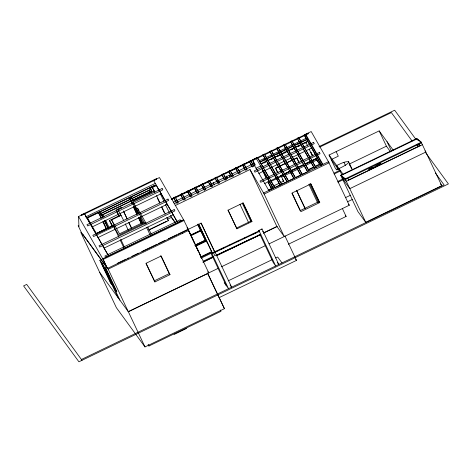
<?xml version="1.0" encoding="UTF-8"?>
<svg xmlns="http://www.w3.org/2000/svg" width="472" height="472" viewBox="0 0 472 472"><rect width="100%" height="100%" fill="white"/><g stroke="black" fill="none" stroke-linecap="round" stroke-linejoin="round"><path stroke-width="0.71" d="M230.053 285L231.634 287.171L214.848 251.659L211.745 253.151L211.22 253.806L226.159 285.412M214.323 252.313L214.848 251.659M258.379 231.109L258.904 230.454L262.007 228.955L278.793 264.473L277.212 262.302M261.482 229.616L262.007 228.955M108.595 255.954L84.795 214.253M416.723 138.502L340.76 175.26L357.959 211.645L365.712 222.282L441.751 185.679L421.083 141.954L416.723 138.502L417.23 139.576L418.835 140.809M78.564 216.506L102.725 258.768L183.62 219.834L188.346 229.48L107.451 268.421L81.632 232.985L78.193 225.716L78.948 226.755L78.564 216.506L84.464 213.668M85.52 216.972L155.394 183.337M86.801 217.751L99.533 211.627L102.636 217.055L101.362 217.669L98.495 212.654L101.291 218.565M86.931 217.905L97.48 212.825M98.795 212.193L154.828 185.225M87.037 218.17L99.769 212.04M100.129 211.851L154.84 185.514M131.835 202.417L129.664 197.833L131.157 197.113L133.187 200.665L152.084 191.567L150.055 188.015L156.214 185.053L156.48 185.508L152.35 187.496L154.545 192.133M150.804 188.003L155.117 185.927M100.164 213.663L130.484 199.066M131.806 198.435L150.922 189.231M100.182 213.958L130.502 199.361M131.818 198.73L150.934 189.526M101.557 215.084L131.216 200.806M132.538 200.175L150.332 191.602M101.569 215.38L131.234 201.102M132.549 200.464L150.35 191.897M154.987 192.334L154.368 191.018L132.903 201.349L136.744 208.972M132.007 203.88L131.387 202.577L132.166 202.199L129.664 197.833M131.387 202.577L131.629 203.001L132.408 202.624L133.305 204.193L134.266 203.727M92.176 226.926L118.543 214.235M119.858 213.604L161.389 193.614M112.047 225.917L109.463 220.448L119.328 215.698L116.047 209.957L121.629 207.273L121.87 207.698L117.959 209.58L123.694 220.524M104.89 223.191L106.224 222.548M112.832 222.501L111.593 219.887L121.21 215.262M138.656 213.639L136.367 208.789L137.564 208.217L146.273 223.681M111.115 223.94L112.584 225.964L112.454 225.675L96.312 233.445L87.462 217.964L89.621 222.53M99.031 232.489L105.486 229.38M96.152 234.118L113.445 225.793L118.855 235.251L145.647 222.353M201.184 184.511L202.63 183.82L205.839 189.431L204.394 190.122L201.184 184.511L201.65 185.472M249.299 161.353L250.738 160.657L253.948 166.268L252.508 166.964L249.299 161.353L249.765 162.315M252.461 160.167L252.449 159.837L257.535 157.388L274.792 187.567M277.182 149.111L276.716 148.155L278.161 147.459L295.413 177.643M171.731 198.848L308.151 133.181M171.991 198.895L211.904 179.679L212.217 180.333M225.274 173.253L254.691 159.093M186.298 192.257L187.59 191.638M198.718 186.281L201.343 185.018M237.233 167.796L238.561 167.159M171.436 199.674L308.523 133.682M98.058 237.522L115.197 229.274M116.513 228.637L167.271 204.205M173.419 202.187L182.682 197.733M184.003 197.095L189.296 194.547M190.623 193.909L223.698 177.985M225.026 177.348L230.979 174.481M232.301 173.843L237.593 171.295M238.915 170.657L254.137 163.336M259.429 160.787L264.733 158.232M266.06 157.595L272.037 154.716M273.365 154.078L292.605 144.815M293.932 144.178L299.242 141.624M300.57 140.986L306.54 138.107M260.019 161.867L265.323 159.312M266.65 158.675L279.259 152.603M280.586 151.966L293.195 145.895M294.522 145.258L299.832 142.703M301.16 142.066L307.13 139.187M260.031 162.162L272.639 156.096M273.966 155.453L286.575 149.388M287.902 148.745L293.212 146.19M294.54 145.553L307.142 139.482M174.127 203.733L255.222 164.698L252.449 159.837M260.768 163.843L266.739 160.97M268.067 160.332L273.377 157.778M274.704 157.135L300.581 144.68M302.57 143.724L307.219 141.488M261.447 163.819L266.757 161.265M268.084 160.627L287.324 151.364M288.652 150.721L293.962 148.167M295.289 147.53L301.26 144.656M302.587 144.013L307.231 141.777M175.177 205.568L249.989 169.554L264.155 194.051L284.244 236.555L276.887 226.466L249.989 169.554M263.913 163.052L265.352 162.356M270.786 159.742L272.226 159.046M277.66 156.433L279.099 155.736M284.533 153.123L285.973 152.427M291.407 149.813L292.852 149.123M298.28 146.503L299.726 145.813M305.154 143.199L306.599 142.503M258.786 173.484L277.241 164.598M278.557 163.967L291.082 157.937M292.398 157.3L304.918 151.276M306.239 150.639L311.508 148.102M104.229 248.018L172.787 215.02M319.054 146.603L394.669 110.206L415.897 139.34M285.619 163.218L275.666 168.008L277.855 172.64M286.947 162.58L292.251 160.026M293.578 159.388L296.894 157.79L299.083 162.421M275.223 168.492L278.539 166.893M279.866 166.256L297.124 157.949M319.692 147.087L391.371 112.584L412.109 141.04M148.627 229.941L166.221 221.474M148.869 230.053L168.374 220.66L166.817 217.368M158.498 189.048L177.726 222.672L183.655 219.911L159.459 177.566L153.559 180.404L177.761 222.749L183.62 219.834M106.979 267.772L102.731 258.774L103.203 259.423L184.092 220.483M281.566 175.13L282.887 174.487M284.215 173.849L290.18 170.982M291.507 170.339L294.823 168.746M298.133 167.153L302.776 164.917M306.092 163.324L310.729 161.088M312.057 160.45L315.367 158.857M264.574 183.602L296.864 168.056M298.186 167.424L303.455 164.881M305.431 163.931L310.706 161.394M312.022 160.757L317.957 157.902M280.51 176.133L283.159 174.858M284.486 174.221L289.784 171.666M291.773 170.711L303.708 164.964M305.03 164.327L316.299 158.905L320.63 165.861M269.624 182.086L268.314 182.717L271.4 188.605L268.491 190.004M270.928 181.454L281.395 176.416L283.837 181.584M281.695 176.929L283.684 175.973M285.011 175.336L297.608 169.271M298.929 168.634L316.83 160.02M338.394 169.424L338.412 169.472A107.221 3.853 64.3 0 0 337.138 169.188A107.221 3.853 64.3 0 1 335.208 168.014L329.061 155.022L379.187 130.897L393.206 150.131M270.539 187.413L272.497 186.47M273.807 185.844L279.04 183.325M280.35 182.693L283.619 181.118L282.551 179.655M308.139 169.678L313.963 166.876M315.255 166.256L319.786 164.073M319.326 164.504L319.809 164.274L320.435 165.595M308.363 170.144L314.181 167.342M315.479 166.722L320.004 164.539L318.541 162.533M117.298 263.358L125.9 259.222M127.222 258.585L128.543 257.948M131.883 256.343L138.491 253.163M141.795 251.57L156.981 244.26M158.321 243.617L164.929 240.437M168.227 238.85L176.823 234.708M178.145 234.071L181.454 232.484M187.284 229.675L182.115 232.165L182.859 233.186L182.452 232.324M263.417 193.042L328.453 161.737L349.28 205.249L269.016 243.882M269.081 190.399L273.683 188.18M274.999 187.549L280.262 185.018M281.572 184.381L287.489 181.537M288.805 180.9L294.068 178.369M295.378 177.737L300.64 175.206M302.611 174.257L307.213 172.044M188.228 229.357L201.19 223.114L214.949 252.219M82.659 234.118L108.176 269.134L188.676 230.383L208.766 272.887L207.904 271.701M264.155 194.051L329.185 162.746M190.552 235.062L200.718 230.206M190.953 235.257L200.913 230.46M190.977 235.652L200.942 230.855M337.138 169.188L338.412 168.569M349.115 164.138L386.409 146.184L390.533 151.842M334.123 173.112L340.035 170.262M334.105 174.003L340.719 170.817M195.107 245.086L205.662 240M194.865 245.292L205.355 240.242M195.585 245.735L206.146 240.655M195.691 246.295L206.27 241.198L207.845 243.357M236.431 228.088L251.452 220.861L251.965 221.569L236.944 228.802L227.929 210.105M337.875 181.39L343.097 178.876M337.987 182.221L343.274 179.673M345.191 178.864L421.225 142.261L416.941 138.963L340.908 175.566L345.191 178.864L340.719 175.171M368.726 169.212L372.65 167.324M375.924 165.749L380.503 163.542M368.632 169.525L381.046 163.548M348.507 180.062L419.891 145.7M422.381 144.709L346.348 181.307L342.064 178.009L349.817 188.647L425.85 152.049L424.989 150.863M200.936 256.75L211.497 251.665M200.618 257.505L211.887 252.077M198.647 224.035L212.447 253.228L212.146 252.821L201.444 257.972L201.739 258.385L187.939 229.191M154.173 280.893L169.242 273.642L169.985 274.663L154.922 281.914L145.99 263.577M319.762 202.571L310.942 183.915L292.062 193.007L300.876 211.657L319.762 202.571L319.025 201.556L300.139 210.648L291.956 193.331M213.108 252.909L215.096 251.954M203.279 261.163L213.226 256.373M202.901 262.078L213.267 257.087M216.512 255.529L253.665 237.64M256.986 236.047L259.635 234.767M263.618 232.849L276.887 226.466M203.113 262.172L213.037 257.393M216.347 255.8L260.019 234.779M263.329 233.186L277.223 226.495M345.315 197.727L350.602 195.178M347.392 201.845L352.678 199.296M218.035 268.426L128.266 311.638L108.176 269.134M221.344 266.833L265.707 245.481M99.769 272.533L128.36 311.762L207.81 273.518L224.43 308.682L144.981 346.926L116.389 307.697L80.812 232.43L83.367 235.941L82.517 234.136M288.327 244.26L346.112 216.447L342.347 208.482M228.182 280.846L272.397 259.565M275.701 257.972L277.678 257.022L281.99 262.933M81.414 359.487L444.081 184.912L435.438 173.053M219.073 297.655L296.493 260.385L284.887 235.841M148.084 344.814L148.951 346.005L220.949 311.349L220.33 310.039M174.121 334.453L186.599 328.447M213.143 252.544L259.152 230.873M214.105 252.431L218.772 250.237M220.105 249.605L224.106 247.723M228.778 245.523L230.112 244.897M236.779 241.758L238.112 241.127M243.446 238.614L246.113 237.357M251.446 234.844L256.113 232.649M259.582 231.345L213.574 253.01L214.872 255.859L260.88 234.189M216.506 255.435L260.514 234.708M352.23 169.395L348.578 161.666C344.348 161.341 340.442 163.831 336.701 165.501L338.855 170.062L331.22 159.589L338.294 156.185L336.135 151.618M420.446 142.048L421.514 142.874L345.48 179.472L341.197 176.174M417.832 144.113L420.056 145.83L419.189 143.995M425.868 153.017L448.4 183.932L78.907 361.794L23.6 285.908L26.703 284.415L82.01 360.301M417.331 144.674L418.593 146.403M440.459 183.909L441.751 185.679M350.743 166.25L349.587 164.651L351.711 168.905M329.061 155.022L343.114 174.304M316.299 158.905L316.033 158.533L316.765 160.085M318.116 161.955L317.007 160.598M348.542 204.24L349.28 205.249M345.28 215.303L346.112 216.447M280.687 175.442L281.395 176.416M277.253 171.542L278.055 172.646M252.089 160.167L252.455 160.669M295.625 259.199L296.493 260.385M262.668 231.245L263.854 232.873M187.006 227.646L188.346 229.48M187.933 229.362L188.676 230.383M224.224 282.752L228.531 288.663L211.745 253.151M171.383 217.138L175.336 222.56M171.731 217.917L175.189 222.666M168.374 220.66L167.383 219.297L171.513 217.315L170.575 215.326M224.43 308.682L207.332 272.863M328.453 161.737L311.196 131.558L304.216 134.921L321.467 165.1M305.655 134.225L322.913 164.403M305.225 134.431L322.476 164.616M304.812 136.219L309.484 144.391M310.564 146.279L315.237 154.45M315.951 155.713L321.343 165.141M316.039 167.713L298.782 137.535L297.336 138.231L314.594 168.41M299.738 139.464L304.051 147.004M305.49 149.524L309.803 157.07M311.243 159.583L315.916 167.755M298.292 140.155L302.611 147.701M303.685 149.589L308.363 157.76M309.437 159.648L314.47 168.451M309.166 171.023L291.908 140.845L290.463 141.535L307.72 171.72M292.864 142.768L297.177 150.314M298.617 152.834L302.93 160.374M304.369 162.893L308.682 170.439M291.419 143.464L295.738 151.01M297.171 153.524L301.484 161.07M302.924 163.583L307.596 171.761M302.286 174.333L285.035 144.149L283.589 144.845L300.847 175.029M285.991 146.078L290.304 153.624M291.743 156.138L296.416 164.315M297.496 166.203L302.168 174.374M284.545 146.774L288.858 154.32M290.298 156.834L294.611 164.38M296.05 166.893L300.723 175.071M279.117 149.388L283.43 156.934M284.87 159.447L289.183 166.994M290.616 169.507L295.295 177.684M276.716 148.155L293.973 178.339M277.672 150.084L281.985 157.63M283.424 160.144L287.737 167.69M289.177 170.203L293.849 178.381M288.539 180.953L271.288 150.769L269.842 151.465L287.1 181.643M272.244 152.698L276.557 160.244M277.99 162.757L282.669 170.935M283.743 172.817L288.416 180.994M270.798 153.394L275.111 160.94M276.551 163.454L281.223 171.625M282.303 173.513L286.976 181.685M281.666 184.257L264.408 154.078L262.969 154.775L268.238 164.244M265.364 156.008L269.683 163.554M271.117 166.067L275.436 173.613M276.869 176.127L281.542 184.304M280.226 184.953L262.969 154.775L263.665 156.208M268.957 165.507L273.99 174.31M275.07 176.192L280.102 184.994M258.491 159.318L262.45 166.232M264.603 170.003L268.916 177.549M270.356 180.062L274.669 187.608M256.095 158.085L273.347 188.263M262.444 169.442L273.229 188.304M254.296 165.147L268.774 190.47M251.694 162.58L253.476 165.702M250.248 163.277L252.03 166.392M244.82 165.89L246.602 169.005M245.157 169.702L242.425 164.663L243.865 163.967L247.074 169.578L245.629 170.274L242.425 164.663L243.121 166.103M237.953 169.194L239.735 172.315M238.295 173.006L235.557 167.967L237.003 167.271L240.207 172.882L238.767 173.578L235.557 167.967L236.254 169.407M231.079 172.504L232.861 175.619M229.28 172.575L231.416 176.316M224.206 175.814L225.988 178.929M222.76 176.51L224.542 179.625M217.332 179.124L219.114 182.239M215.887 179.82L217.669 182.935M210.459 182.434L212.241 185.549M209.013 183.124L210.795 186.245M203.579 185.738L205.367 188.859M202.14 186.434L204.276 190.175M196.706 189.048L198.488 192.169M194.906 189.119L197.048 192.859M189.832 192.358L191.614 195.479M190.175 196.169L187.437 191.13L188.883 190.434L192.092 196.045L190.647 196.741L187.437 191.13L188.133 192.57M182.959 195.668L184.741 198.783M181.16 195.738L183.301 199.479M176.085 198.977L177.513 201.473M174.64 199.674L176.428 202.789M152.35 187.496L154.368 191.018M136.367 208.789L143.948 222.047L119.546 233.793L111.593 219.887M109.463 220.448L112.454 225.675M84.765 214.264L108.59 255.948M417.006 144.916L417.938 146.898M387.016 141.641L391.418 150.946M379.187 130.897L386.409 146.184M343.97 162.362L345.51 165.625M347.805 178.351L348.672 180.186M345.044 178.558L365.712 222.282M341.946 174.941L338.925 168.557A9.906 1.906 -25.3 0 0 348.578 161.666M312.895 156.073L310.918 152.438L312.458 155.707M306.098 142.609L307.667 145.925M309.237 149.246L312.375 155.89M310.523 183.573L319.025 201.556M309.738 183.885L318.559 202.541M296.764 158.079L298.953 162.71M308.853 184.263L317.603 202.777M296.516 190.245L305.018 208.24M296.711 190.806L305.148 208.653M275.536 168.297L277.099 171.602M261.647 167.967L260.703 165.973L256.048 168.215L256.68 169.542M262.279 169.3L266.367 177.95M267.943 181.283L271.624 189.071M263.01 171.489L266.131 178.091M253.086 161.495L254.968 165.477M253.181 161.908L254.756 165.241M258.904 230.454L275.689 265.966L273.317 262.709L259.936 234.401M251.965 221.569L243.151 202.919L228.129 210.146L236.944 228.802M242.95 202.877L251.452 220.861M229.168 175.454L230.112 177.442M242.313 203.261L251.033 221.71M226.843 176.569L227.469 177.897M239.988 204.376L248.709 222.831M226.235 176.009L227.168 177.985M226.241 176.245L227.179 178.221M213.155 182.328L214.412 184.983M200.983 223.067L214.742 252.172M198.665 224.288L212.146 252.821M197.762 224.188L205.892 241.387L197.632 224.471M187.956 229.445L194.541 243.375M196.11 246.697L198.305 251.34M199.874 254.656L201.125 257.311M156.486 185.52L158.857 190.635M160.108 193.284L163.996 201.414M165.43 204.547L169.318 212.677M156.545 195.632L159.967 202.877M161.837 206.83L165.265 214.076M157.365 198.098L159.554 202.736M161.748 207.373L164.25 212.671M150.055 188.015L151.754 191.608M149.229 190.104L150.456 192.694M148.768 190.369L150.007 193.001M147.842 226.997L151.288 234.295M169.985 274.663L161.17 256.013L146.102 263.264L154.922 281.914M160.74 255.653L169.242 273.642M137.564 208.217L138.65 210.512M144.45 222.931L145.075 224.259M146.644 227.575L150.096 234.873M131.157 197.113L132.703 200.388M137.364 210.282L138.603 212.907M135.086 205.963L136.331 208.594M140.213 216.931L143.016 222.855M133.305 204.193L137.948 214.022M139.5 217.297L142.284 223.197M134.284 206.6L137.73 213.887M139.293 217.197L142.426 223.822M133.198 206.311L136.951 214.258M138.52 217.568L141.334 223.533M133.552 207.149L136.945 214.335M138.491 217.604L141.27 223.486M123.434 211.008L127.192 218.955M128.756 222.265L131.576 228.23M123.481 211.19L127.186 219.032M129.039 222.955L131.511 228.182M125.251 223.811L128.36 230.389M119.994 213.875L120.861 215.722M116.973 211.916L119.139 216.489M113.138 223.156L113.764 224.477M120.738 239.233L124.496 247.192M114.071 227.109L118.737 236.985M120.295 240.277L123.717 247.523M102.843 214.294L104.082 216.913M105.628 220.188L109.345 228.047M102.07 214.672L103.309 217.285M104.855 220.56L108.259 227.764M101.805 215.214L102.737 217.185M104.2 220.359L108.017 228.354M99.533 211.627L101.409 215.598M103.238 221.633L106.678 228.908M102.843 221.846L106.253 229.067M148.332 344.696L148.951 346.005M128.36 311.762L144.981 346.926M103.203 259.423L107.451 268.421M119.917 300.18L103.297 265.016L101.515 262.574L118.142 297.738M298.156 143.087L298.21 144.456M284.409 149.701L284.457 151.07M277.536 153.011L277.583 154.379M263.789 159.63L263.836 160.999M256.172 158.043L256.184 158.374M156.326 178.735L81.178 214.907L81.544 215.409L156.692 179.236L156.326 178.735M162.12 188.499L86.972 224.672L87.692 225.935L162.84 189.762L162.12 188.499M168.002 199.095L92.854 235.268L93.58 236.531L168.722 200.358L168.002 199.095M175.136 197.054L173.69 197.75L176.9 203.361L178.339 202.665L175.136 197.054M182.009 193.744L180.564 194.44L183.773 200.051L185.213 199.355L182.009 193.744M195.756 187.124L194.311 187.821L197.52 193.431L198.966 192.741L195.756 187.124M209.503 180.51L208.063 181.207L211.267 186.818L212.713 186.121L209.503 180.51M216.377 177.201L214.937 177.897L218.141 183.508L219.586 182.811L216.377 177.201M223.25 173.891L221.81 174.587L225.02 180.198L226.46 179.502L223.25 173.891M230.124 170.581L228.684 171.277L231.894 176.888L233.333 176.192L230.124 170.581M313.561 142.355L254.243 170.905L254.968 172.168L314.281 143.618L313.561 142.355M174.174 209.592L99.031 245.764L99.751 247.027L174.9 210.854L174.174 209.592M319.343 152.474L260.031 181.024L260.75 182.292L320.069 153.736L319.343 152.474M180.044 219.858L104.902 256.03L105.622 257.299L180.77 221.126L180.044 219.858M100.919 261.759L99.793 260.208L110.466 282.787L111.599 284.339L100.919 261.759M106.182 268.975L105.049 267.423L115.728 290.009L116.855 291.554L106.182 268.975"/></g></svg>
